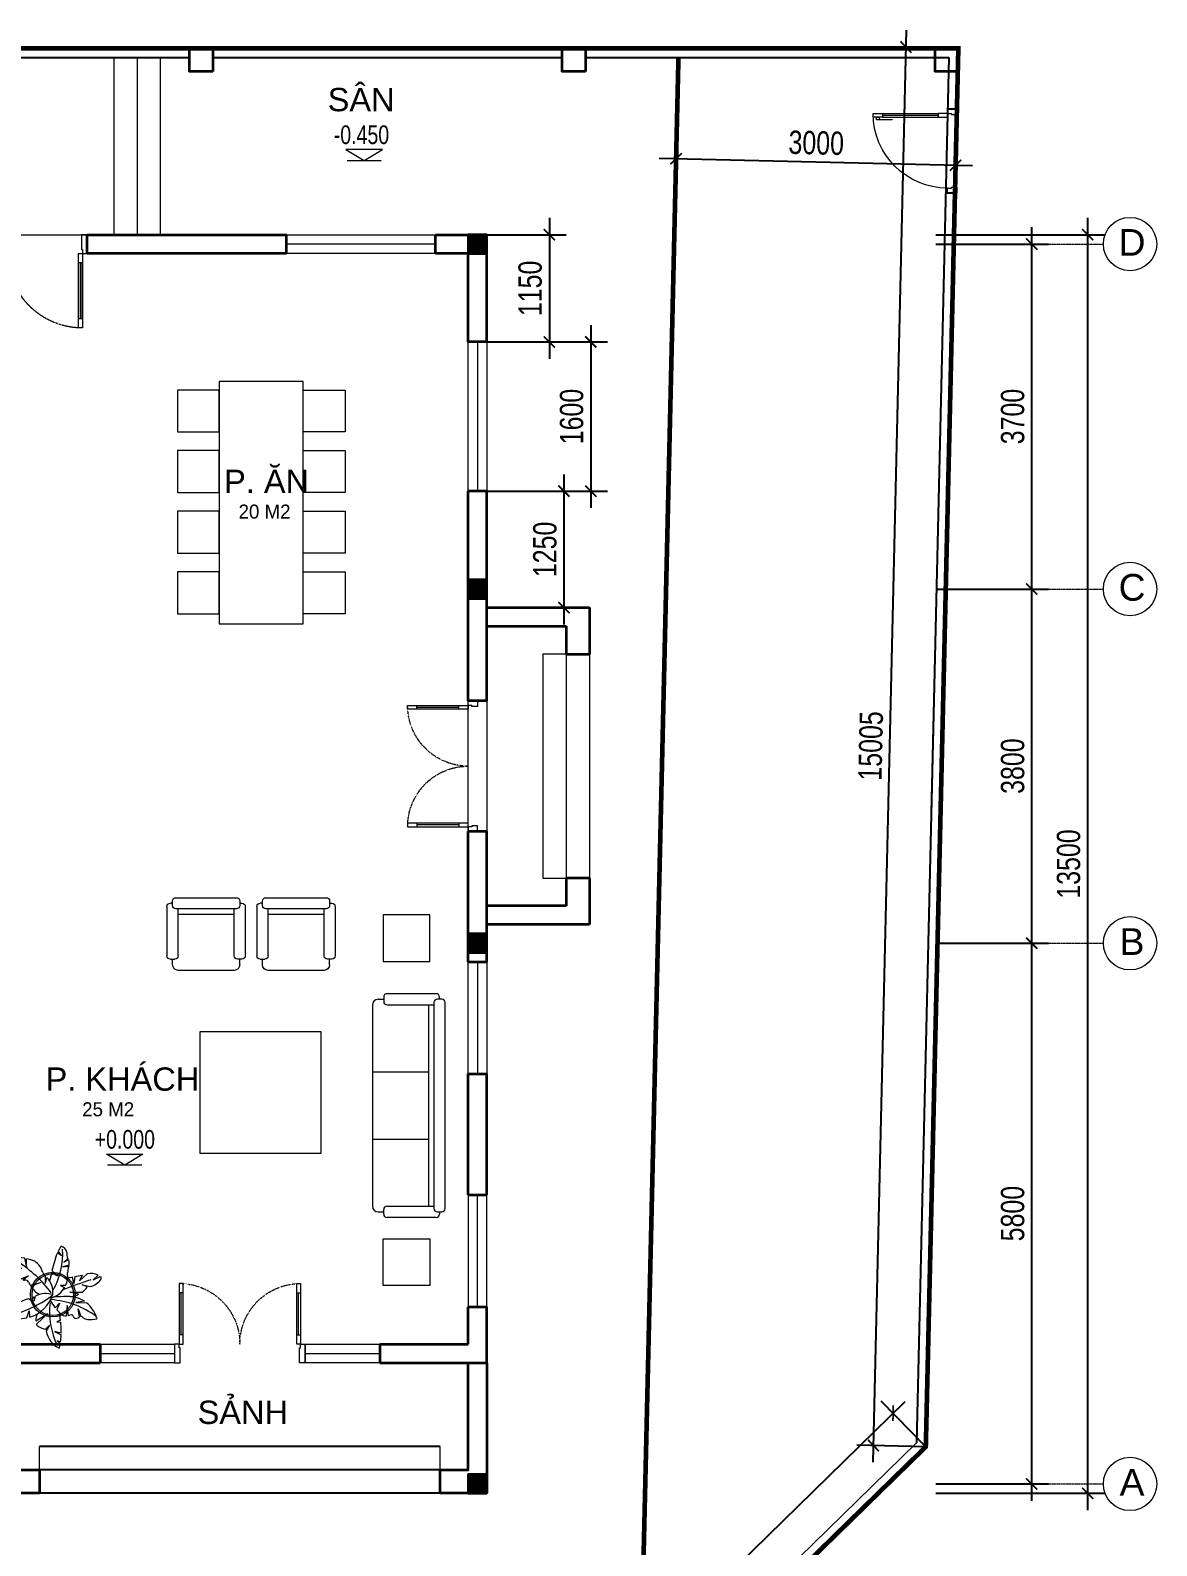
# Model space of a CAD drawing. Header units: millimetres. Extents: x 33748 to 451939, y -263262 to 62681.
# Drawn here: x 190413 to 202499, y -21907 to -5652 of the extents above; entities that cross this region are included whole.
import ezdxf
from ezdxf.enums import TextEntityAlignment as Align

# ---------------------------------------------------------------- set-up
doc = ezdxf.new("R2010")
doc.units = ezdxf.units.MM
doc.header["$PDMODE"] = 98
for name, pattern in [('$AUDIT_BAD_LTYPE2', [0]), ('CENTER', [50.8, 31.75, -6.35, 6.35, -6.35]), ('DASHED', [0.75, 0.5, -0.25]), ('HIDDEN', [0.375, 0.25, -0.125]), ('Xref-VCMT-BT3 - tuong bao$0$HIDDEN', [0.375, 0.25, -0.125])]:
    doc.linetypes.add(name, pattern=pattern)
doc.layers.get('Defpoints').update_dxf_attribs({"color": 202, "lineweight": 13})
for name, color, linetype, lineweight in [('-CENTER', 143, 'CENTER', 13), ('-CONCRETE', 1, 'Continuous', 35), ('-DOOR', 137, 'Continuous', 9), ('-FURNITURE', 46, 'Continuous', 9), ('-KH', 143, 'Continuous', 13), ('-LINE1', 7, 'Continuous', 18), ('-RANH GIOI KHU DAT', 12, 'CENTER', 18), ('-TEXT', 7, 'Continuous', 15), ('-WALL', 4, 'Continuous', 35), ('0_IW9_HATCH', 8, 'Continuous', 18), ('A-Cay', 75, 'Continuous', 5), ('Bighome_khuat', 251, 'DASHED', 5)]:
    doc.layers.add(name, color=color, linetype=linetype, lineweight=lineweight)
for name, color, linetype in [('-HATCH CONCRETE', 54, 'Continuous'), ('12. NET DIM', 9, 'Continuous'), ('SOLO', 7, 'Continuous'), ('TEXT25', 2, 'Continuous')]:
    doc.layers.add(name, color=color, linetype=linetype)
doc.styles.add('1', font='arial.ttf')
doc.styles.add('AVANH', font='', dxfattribs={"width": 0.8})
doc.styles.get("Standard").update_dxf_attribs({"font": 'arial.ttf'})
doc.styles.add('T1', font='', dxfattribs={"height": 200})
doc.styles.get('AVANH').set_extended_font_data('.VnAvantH')
doc.styles.get('T1').set_extended_font_data('VNgeometric Light')
doc.dimstyles.new('C_100A3', dxfattribs={"dimscale": 100, "dimtxt": 2.5, "dimasz": 1.2, "dimexe": 1.8, "dimexo": 0, "dimgap": 0.75, "dimtad": 1, "dimdec": 0, "dimzin": 0, "dimdsep": 46, "dimtxsty": 'AVANH', "dimblk": 'ARCHTICK', "dimcen": 0, "dimdle": 1.8, "dimclrd": 256, "dimclre": 256, "dimclrt": 7, "dimadec": 0, "dimazin": 0, "dimtfac": 0.0001, "dimtdec": 0, "dimtix": 1, "dimtmove": 2, "dimatfit": 3, "dimldrblk": 'ARCHTICK', "dimfxl": 1.8, "dimtolj": 1, "dimtzin": 0, "dimarcsym": 0})

# ---------------------------------------------------------------- blocks, each defined once
blk = doc.blocks.new('_ARCHTICK')
at = {"const_width": 0.15}
blk.add_lwpolyline([(-0.5, -0.5), (0.5, 0.5)], dxfattribs=at)
blk = doc.blocks.new('*D18')
at = {"layer": '12. NET DIM', "lineweight": -2, "transparency": 16777216}
for p, q in [((197335, -7344), (197346, -6849)), ((200334, -7414), (200345, -6919)), ((197162, -7025), (200521, -7103))]:
    blk.add_line(p, q, dxfattribs=at)
at = {"layer": 'Defpoints', "color": 0, "transparency": 16777216}
for p in [(200341, -7099), (197335, -7344), (200334, -7414)]:
    blk.add_point(p, dxfattribs=at)
at = {"layer": '12. NET DIM', "lineweight": -2, "transparency": 16777216, "xscale": 120, "yscale": 120, "zscale": 120}
for p, rotation in [((197342, -7029), 178.6672214114639), ((200341, -7099), 358.6672214114639)]:
    blk.add_blockref('_ARCHTICK', p, dxfattribs=dict(at, rotation=rotation))
at = {"layer": '12. NET DIM', "color": 7, "transparency": 16777216, "insert": (198846, -6860), "char_height": 250, "attachment_point": 5, "rotation": 358.6672, "style": 'AVANH'}
blk.add_mtext('\\A1;3000', dxfattribs=at)
blk = doc.blocks.new('*U49')
for p, q in [((-1310, 550), (-1350, 550)), ((-1330, 100), (-1330, 550)), ((-90, 550), (-50, 550)), ((-70, 100), (-70, 550)), ((-1310, 100), (-1350, 100)), ((-90, 100), (-50, 100))]:
    blk.add_line(p, q)
for points in [[(-1350, 0), (-1310, 0), (-1310, 650), (-1350, 650)], [(-50, 0), (-90, 0), (-90, 650), (-50, 650)], [(-1400, -200), (-1340, -200), (-1340, -40), (-1350, -40), (-1350, 0), (-1400, 0)], [(0, -200), (-60, -200), (-60, -40), (-50, -40), (-50, 0), (0, 0)]]:
    blk.add_lwpolyline(points, close=True)
at = {"linetype": 'HIDDEN', "ltscale": 0.1}
for centre, start, end in [((-1350, 0), 0, 90), ((-50, 0), 90, 180)]:
    blk.add_arc(centre, 650, start, end, dxfattribs=at)
blk = doc.blocks.new('A$Cf08be9d0')
at = {"layer": '-FURNITURE'}
for p, q in [((36, 660), (84, 660)), ((60, 720), (60, 660)), ((2280, 780), (120, 780)), ((840, 780), (840, 180)), ((1560, 780), (1560, 180)), ((2364, 660), (2316, 660)), ((2340, 720), (2340, 660)), ((0, 96), (0, 624)), ((120, 624), (120, 120)), ((2280, 624), (2280, 120)), ((2400, 96), (2400, 624)), ((2280, 180), (120, 180)), ((60, 60), (36, 60)), ((60, 84), (60, 36)), ((2304, 120), (96, 120)), ((96, 0), (2304, 0)), ((2340, 36), (2340, 84)), ((2340, 60), (2364, 60))]:
    blk.add_line(p, q, dxfattribs=at)
for centre, radius, start, end in [((36, 624), 36, 90, 180), ((120, 720), 60, 90, 180), ((84, 624), 36, 0, 90), ((2280, 720), 60, 0, 90), ((2316, 624), 36, 90, 180), ((2364, 624), 36, 0, 90), ((36, 96), 36, 180, 270), ((96, 84), 36, 90, 180), ((96, 36), 36, 180, 270), ((2304, 84), 36, 0, 90), ((2304, 36), 36, 270, 0), ((2364, 96), 36, 270, 0)]:
    blk.add_arc(centre, radius, start, end, dxfattribs=at)
blk = doc.blocks.new('A$Ce56c61a3')
at = {"layer": '-FURNITURE'}
for p, q in [((96, 840), (624, 840)), ((0, 744), (0, 96)), ((84, 780), (36, 780)), ((60, 780), (60, 804)), ((120, 96), (120, 744)), ((624, 720), (120, 720)), ((180, 120), (180, 720)), ((660, 804), (660, 756)), ((720, 780), (660, 780)), ((780, 120), (780, 720)), ((36, 60), (84, 60)), ((60, 60), (60, 36)), ((96, 0), (624, 0)), ((624, 120), (120, 120)), ((660, 36), (660, 84)), ((720, 60), (660, 60))]:
    blk.add_line(p, q, dxfattribs=at)
for centre, radius, start, end in [((96, 804), 36, 90, 180), ((624, 804), 36, 0, 90), ((36, 744), 36, 90, 180), ((84, 744), 36, 0, 90), ((624, 756), 36, 270, 0), ((720, 720), 60, 0, 90), ((36, 96), 36, 180, 270), ((96, 36), 36, 180, 270), ((84, 96), 36, 270, 0), ((624, 84), 36, 0, 90), ((624, 36), 36, 270, 0), ((720, 120), 60, 270, 0)]:
    blk.add_arc(centre, radius, start, end, dxfattribs=at)
blk = doc.blocks.new('*U54')
at = {"color": 251}
blk.add_line((-70, 100), (-70, 700), dxfattribs=at)
for points in [[(-50, 0), (-50, 800), (-90, 800), (-90, 0)], [(-50, 100), (-90, 100), (-90, 700), (-50, 700)], [(-900, -200), (-840, -200), (-840, -40), (-850, -40), (-850, 0), (-900, 0)], [(0, -200), (-60, -200), (-60, -40), (-50, -40), (-50, 0), (0, 0)]]:
    blk.add_lwpolyline(points, close=True)
at = {"layer": 'Bighome_khuat', "linetype": 'Xref-VCMT-BT3 - tuong bao$0$HIDDEN'}
blk.add_arc((-50, 0), 800, 90, 180, dxfattribs=at)
blk = doc.blocks.new('DANH COT')
at = {"layer": '-KH'}
blk.add_line((0, 0), (368, 0), dxfattribs=at)
blk.add_lwpolyline([(379, 118), (-11, 118), (184, 0)], close=True, dxfattribs=at)
blk.add_solid([(184, 0), (184, 118), (379, 118), (184, 0)], dxfattribs=at)
at = {"layer": '-TEXT', "style": '1', "width": 0.75}
blk.add_attdef('CAODO', (-142, 178), '', height=180, dxfattribs=at)
blk = doc.blocks.new('A$C5C575821')
at = {"layer": '-CONCRETE'}
h = blk.add_hatch(color=256, dxfattribs=at)
h.dxf.hatch_style = 1
h.paths.add_polyline_path([(0, 200), (0, 0), (200, 0), (200, 200)])
blk.add_lwpolyline([(0, 0), (200, 0), (200, 200), (0, 200)], close=True, dxfattribs=at)
blk = doc.blocks.new('LUOI M2')
at = {"layer": '-WALL'}
for p in [(-200, 13100), (4500, 13100), (9800, 13100), (-200, 9400), (4500, 9400), (9800, 9400), (-200, 5600), (4500, 5600), (9800, 5600), (-200, -200), (4500, -200), (9800, -200)]:
    blk.add_blockref('A$C5C575821', p, dxfattribs=at)
blk = doc.blocks.new('*D113')
at = {"layer": '12. NET DIM', "lineweight": -2, "transparency": 16777216}
for p, q in [((201158, -21425), (201158, -15265)), ((200130, -15445), (201338, -15445)), ((200130, -21245), (201338, -21245))]:
    blk.add_line(p, q, dxfattribs=at)
at = {"layer": 'Defpoints', "color": 0, "transparency": 16777216}
for p in [(200130, -15445), (201158, -15445), (200130, -21245)]:
    blk.add_point(p, dxfattribs=at)
at = {"layer": '12. NET DIM', "lineweight": -2, "transparency": 16777216, "xscale": 120, "yscale": 120, "zscale": 120}
for p, rotation in [((201158, -15445), 90), ((201158, -21245), 270)]:
    blk.add_blockref('_ARCHTICK', p, dxfattribs=dict(at, rotation=rotation))
at = {"layer": '12. NET DIM', "color": 7, "transparency": 16777216, "insert": (200954, -18345), "char_height": 250, "attachment_point": 5, "rotation": 90, "style": 'AVANH'}
blk.add_mtext('\\A1;5800', dxfattribs=at)
blk = doc.blocks.new('*D114')
at = {"layer": '12. NET DIM', "lineweight": -2, "transparency": 16777216}
for p, q in [((201158, -15625), (201158, -11465)), ((200130, -11645), (201338, -11645)), ((200130, -15445), (201338, -15445))]:
    blk.add_line(p, q, dxfattribs=at)
at = {"layer": 'Defpoints', "color": 0, "transparency": 16777216}
for p in [(200130, -11645), (201158, -11645), (200130, -15445)]:
    blk.add_point(p, dxfattribs=at)
at = {"layer": '12. NET DIM', "lineweight": -2, "transparency": 16777216, "xscale": 120, "yscale": 120, "zscale": 120}
for p, rotation in [((201158, -11645), 90), ((201158, -15445), 270)]:
    blk.add_blockref('_ARCHTICK', p, dxfattribs=dict(at, rotation=rotation))
at = {"layer": '12. NET DIM', "color": 7, "transparency": 16777216, "insert": (200954, -13545), "char_height": 250, "attachment_point": 5, "rotation": 90, "style": 'AVANH'}
blk.add_mtext('\\A1;3800', dxfattribs=at)
blk = doc.blocks.new('*D115')
at = {"layer": '12. NET DIM', "lineweight": -2, "transparency": 16777216}
for p, q in [((201158, -11825), (201158, -7765)), ((200130, -7945), (201338, -7945)), ((200130, -11645), (201338, -11645))]:
    blk.add_line(p, q, dxfattribs=at)
at = {"layer": 'Defpoints', "color": 0, "transparency": 16777216}
for p in [(200130, -7945), (201158, -7945), (200130, -11645)]:
    blk.add_point(p, dxfattribs=at)
at = {"layer": '12. NET DIM', "lineweight": -2, "transparency": 16777216, "xscale": 120, "yscale": 120, "zscale": 120}
for p, rotation in [((201158, -7945), 90), ((201158, -11645), 270)]:
    blk.add_blockref('_ARCHTICK', p, dxfattribs=dict(at, rotation=rotation))
at = {"layer": '12. NET DIM', "color": 7, "transparency": 16777216, "insert": (200954, -9795), "char_height": 250, "attachment_point": 5, "rotation": 90, "style": 'AVANH'}
blk.add_mtext('\\A1;3700', dxfattribs=at)
blk = doc.blocks.new('*D119')
at = {"layer": '12. NET DIM', "lineweight": -2, "transparency": 16777216}
for p, q in [((199456, -21013), (199814, -5652)), ((200370, -5845), (199629, -5828)), ((200021, -20846), (199280, -20829))]:
    blk.add_line(p, q, dxfattribs=at)
at = {"layer": 'Defpoints', "color": 0, "transparency": 16777216}
for p in [(199809, -5832), (200370, -5845), (200021, -20846)]:
    blk.add_point(p, dxfattribs=at)
at = {"layer": '12. NET DIM', "lineweight": -2, "transparency": 16777216, "xscale": 120, "yscale": 120, "zscale": 120}
for p, rotation in [((199809, -5832), 88.66722141146255), ((199460, -20833), 268.6672214114625)]:
    blk.add_blockref('_ARCHTICK', p, dxfattribs=dict(at, rotation=rotation))
at = {"layer": '12. NET DIM', "color": 7, "transparency": 16777216, "insert": (199431, -13328), "char_height": 250, "attachment_point": 5, "rotation": 88.6672, "style": 'AVANH'}
blk.add_mtext('\\A1;15005', dxfattribs=at)
blk = doc.blocks.new('*U120')
at = {"linetype": '$AUDIT_BAD_LTYPE2'}
for p, q in [((70, 100), (70, 700)), ((90, 700), (90, 100))]:
    blk.add_line(p, q, dxfattribs=at)
for points in [[(50, 700), (90, 700), (90, 800), (50, 800), (50, 700)], [(50, 703), (50, 100)], [(50, 100), (90, 100), (90, 0), (50, 0), (50, 100)]]:
    blk.add_lwpolyline(points)
for points in [[(118, 595), (118, 764), (90, 764), (90, 736), (113, 736), (113, 595)], [(0, 0), (50, 0), (50, -40), (60, -40), (60, -100), (0, -100)], [(900, 0), (850, 0), (850, -40), (840, -40), (840, -100), (900, -100)]]:
    blk.add_lwpolyline(points, close=True)
at = {"linetype": '$AUDIT_BAD_LTYPE2', "ltscale": 0.3}
blk.add_arc((50, 0), 800, 0, 90, dxfattribs=at)
blk = doc.blocks.new('*D122')
at = {"layer": '12. NET DIM', "lineweight": -2, "transparency": 16777216}
for p, q in [((194425, -25611), (199799, -20360)), ((200021, -20846), (199544, -20357)), ((194905, -25845), (194428, -25356))]:
    blk.add_line(p, q, dxfattribs=at)
at = {"layer": 'Defpoints', "color": 0, "transparency": 16777216}
for p in [(199670, -20486), (200021, -20846), (194905, -25845)]:
    blk.add_point(p, dxfattribs=at)
at = {"layer": '12. NET DIM', "lineweight": -2, "transparency": 16777216, "xscale": 120, "yscale": 120, "zscale": 120}
for p, rotation in [((199670, -20486), 44.33361046698411), ((194553, -25485), 224.3336104669841)]:
    blk.add_blockref('_ARCHTICK', p, dxfattribs=dict(at, rotation=rotation))
at = {"layer": '12. NET DIM', "color": 7, "transparency": 16777216, "insert": (196969, -22839), "char_height": 250, "attachment_point": 5, "rotation": 44.3336, "style": 'AVANH'}
blk.add_mtext('\\A1;7153', dxfattribs=at)
blk = doc.blocks.new('A$C8aa8c7e6')
at = {"layer": '-FURNITURE'}
for points in [[(542, 1350), (92, 1350), (92, 1800), (542, 1800), (542, 1350)], [(1192, 1350), (742, 1350), (742, 1800), (1192, 1800), (1192, 1350)], [(1842, 1350), (1392, 1350), (1392, 1800), (1842, 1800), (1842, 1350)], [(2492, 1350), (2042, 1350), (2042, 1800), (2492, 1800), (2492, 1350)], [(2600, 1350), (0, 1350), (0, 450), (2600, 450), (2600, 1350)], [(542, 450), (92, 450), (92, 0), (542, 0), (542, 450)], [(1192, 450), (742, 450), (742, 0), (1192, 0), (1192, 450)], [(1842, 450), (1392, 450), (1392, 0), (1842, 0), (1842, 450)], [(2492, 450), (2042, 450), (2042, 0), (2492, 0), (2492, 450)]]:
    blk.add_lwpolyline(points, dxfattribs=at)
blk = doc.blocks.new('mb-cay16')
for p, q in [((-433, 528), (-402, 389)), ((-402, 389), (-403, 519)), ((131, 565), (69, 607)), ((79, 629), (131, 565)), ((231, 524), (166, 464)), ((166, 464), (244, 504)), ((-612, 395), (-475, 368)), ((-475, 368), (-605, 366)), ((-490, 209), (-374, 255)), ((-374, 255), (-461, 192)), ((-113, 139), (-112, 254)), ((76, 249), (-23, 300)), ((-12, 331), (76, 249)), ((247, 422), (149, 395)), ((149, 395), (242, 402)), ((323, 141), (303, 240)), ((334, 245), (323, 141)), ((409, 179), (522, 284)), ((448, 268), (409, 179)), ((693, 264), (615, 197)), ((615, 197), (723, 244)), ((-346, 111), (-191, 154)), ((-191, 154), (-338, 93)), ((-113, 139), (-91, 231)), ((195, 106), (117, 106)), ((117, 106), (180, 78)), ((260, 6), (450, 8)), ((395, -26), (260, 6)), ((532, 87), (448, 120)), ((448, 120), (574, 92)), ((-312, -137), (-374, -96)), ((-312, -77), (-291, -67)), ((-312, -142), (-312, -77)), ((-291, -67), (-286, -129)), ((-286, -129), (-267, -55)), ((36, -233), (100, -165)), ((100, -165), (61, -263)), ((218, -196), (205, -361)), ((237, -357), (218, -196)), ((485, -134), (354, -151)), ((354, -151), (513, -157)), ((-400, -385), (-364, -279)), ((-364, -279), (-356, -378)), ((-262, -431), (-77, -321)), ((-77, -321), (-253, -484)), ((115, -424), (62, -449)), ((62, -449), (119, -456)), ((410, -375), (385, -251)), ((385, -251), (430, -368)), ((-111, -563), (-53, -498)), ((-53, -498), (-105, -588)), ((128, -621), (24, -595)), ((24, -595), (128, -650)), ((120, -758), (65, -741)), ((65, -741), (116, -789))]:
    blk.add_line(p, q)
for centre, radius, start, end in [((672, 341), 659, 146.019, 154.0763), ((103, 601), 111, 7.5431, 78.0474), ((-329, 448), 288, 161.2206, 190.4639), ((-592, -284), 825, 78.825, 90.6697), ((-1567, -1154), 1923, 36.7035, 57.4695), ((-592, -284), 825, 67.6949, 76.7945), ((-446, 225), 304, 15.845, 56.6107), ((-1650, 851), 1718, 342.73, 347.6168), ((-979, 594), 1130, 330.6725, 3.641), ((672, 341), 659, 156.2013, 167.6168), ((371, 601), 160, 174.7063, 208.789), ((129, 455), 123, 344.0084, 22.936), ((-329, 448), 288, 196.4071, 234.1871), ((-65, 333), 91.7, 195.845, 230.5606), ((-339, 0), 339, 47.9514, 50.5606), ((1597, -159), 1682, 164.075, 168.4284), ((1597, -159), 1682, 162.73, 163.0792), ((-120, 252), 347, 335.1428, 8.1671), ((932, 225), 712, 165.6239, 173.8497), ((-317, 3808), 3622, 278.6352, 279.8665), ((932, 225), 712, 164.0084, 164.1101), ((-317, 3808), 3622, 280.3581, 282.1977), ((-317, 3808), 3622, 283.398, 283.5483), ((583, 70), 223, 60.4468, 103.5483), ((710, 220), 32.6, 323.1477, 55.438), ((-428, 307), 116, 233.2325, 237.5887), ((-428, 307), 116, 255.929, 267.091), ((-423, 137), 55.6, 24.2055, 101.4054), ((21, 337), 432, 204.2055, 211.5513), ((21, 337), 432, 213.4357, 237.8387), ((-339, 0), 339, 354.6008, 42.9255), ((-120, 252), 347, 286.6838, 329.891), ((2154, -4834), 5268, 107.3413, 112.3058), ((222, 322), 389, 305.9962, 321.846), ((501, 377), 294, 284.4707, 323.1477), ((-116, -923), 867, 107.2231, 135.0207), ((-1002, 1224), 1607, 281.5143, 307.8151), ((-514, 139), 540, 287.0409, 341.5638), ((-107, -353), 338, 71.7274, 118.1939), ((1131, -297), 1182, 173.2497, 205.5927), ((808, 380), 986, 210.5659, 218.4214), ((-127, -1432), 1327, 53.4555, 85.594), ((376, -5410), 5352, 91.6804, 93.9771), ((233, -520), 459, 57.0713, 91.6804), ((222, 322), 389, 277.7731, 296.4251), ((233, -520), 459, 17.5149, 52.2403), ((-695, -345), 48.9, 135.0207, 258.407), ((-570, 293), 699, 259.5557, 284.077), ((-28, -420), 234, 157.0771, 182.7473), ((808, 380), 986, 220.6948, 225.7556), ((205, -352), 101, 159.0815, 190.5201), ((-1182, -610), 1311, 8.17, 10.5201), ((-1182, -610), 1311, 1.7556, 6.7346), ((205, -239), 122, 225.7556, 269.9757), ((205, -239), 122, 285.2069, 289.7369), ((544, -1184), 882, 107.1013, 109.7369), ((290, -359), 18.4, 357.8128, 107.1013), ((341, -361), 32.2, 177.8128, 248.0461), ((357, -321), 74.9, 248.0461, 310.8614), ((432, -409), 40.5, 122.9882, 130.8614), ((432, -409), 40.5, 45.3238, 92.9093), ((541, -299), 114, 225.3238, 268.3174), ((560, 349), 762, 268.3174, 278.1257), ((666, -393), 12.2, 278.1257, 73.0687), ((-197, -468), 57.9, 196.0589, 237.7317), ((-28, -420), 234, 195.99, 196.0589), ((-51, -236), 332, 237.7317, 259.8031), ((272, -512), 385, 191.4146, 242.8877), ((-875, -604), 1004, 351.2018, 357.3602), ((-875, -604), 1004, 358.99, 1.9297), ((-875, -604), 1004, 345.5239, 349.5865)]:
    blk.add_arc(centre, radius, start, end)
blk = doc.blocks.new('*U430')
for p, q in [((-1310, 550), (-1350, 550)), ((-1330, 100), (-1330, 550)), ((-90, 550), (-50, 550)), ((-70, 100), (-70, 550)), ((-1310, 100), (-1350, 100)), ((-90, 100), (-50, 100))]:
    blk.add_line(p, q)
for points in [[(-1350, 0), (-1310, 0), (-1310, 650), (-1350, 650)], [(-50, 0), (-90, 0), (-90, 650), (-50, 650)], [(-1400, -100), (-1340, -100), (-1340, -40), (-1350, -40), (-1350, 0), (-1400, 0)], [(0, -100), (-60, -100), (-60, -40), (-50, -40), (-50, 0), (0, 0)]]:
    blk.add_lwpolyline(points, close=True)
at = {"linetype": 'HIDDEN', "ltscale": 0.1}
for centre, start, end in [((-1350, 0), 0, 90), ((-50, 0), 90, 180)]:
    blk.add_arc(centre, 650, start, end, dxfattribs=at)
blk = doc.blocks.new('*D436')
at = {"layer": '12. NET DIM', "lineweight": -2, "transparency": 16777216}
for p, q in [((201758, -21525), (201758, -7665)), ((200130, -7845), (201938, -7845)), ((200130, -21345), (201938, -21345))]:
    blk.add_line(p, q, dxfattribs=at)
at = {"layer": 'Defpoints', "color": 0, "transparency": 16777216}
for p in [(200130, -7845), (201758, -7845), (200130, -21345)]:
    blk.add_point(p, dxfattribs=at)
at = {"layer": '12. NET DIM', "lineweight": -2, "transparency": 16777216, "xscale": 120, "yscale": 120, "zscale": 120}
for p, rotation in [((201758, -7845), 90), ((201758, -21345), 270)]:
    blk.add_blockref('_ARCHTICK', p, dxfattribs=dict(at, rotation=rotation))
at = {"layer": '12. NET DIM', "color": 7, "transparency": 16777216, "insert": (201554, -14595), "char_height": 250, "attachment_point": 5, "rotation": 90, "style": 'AVANH'}
blk.add_mtext('\\A1;13500', dxfattribs=at)
blk = doc.blocks.new('*D828')
at = {"layer": '-HATCH CONCRETE', "lineweight": -2, "transparency": 16777216}
for p, q in [((196427, -8815), (196427, -10775)), ((195312, -8995), (196607, -8995)), ((195312, -10595), (196607, -10595))]:
    blk.add_line(p, q, dxfattribs=at)
at = {"layer": 'Defpoints', "color": 0, "transparency": 16777216}
for p in [(195312, -8995), (195312, -10595), (196427, -10595)]:
    blk.add_point(p, dxfattribs=at)
at = {"layer": '-HATCH CONCRETE', "lineweight": -2, "transparency": 16777216, "xscale": 120, "yscale": 120, "zscale": 120}
for p, rotation in [((196427, -8995), 90), ((196427, -10595), 270)]:
    blk.add_blockref('_ARCHTICK', p, dxfattribs=dict(at, rotation=rotation))
at = {"layer": '-HATCH CONCRETE', "color": 7, "transparency": 16777216, "insert": (196222, -9795), "char_height": 250, "attachment_point": 5, "rotation": 90, "style": 'AVANH'}
blk.add_mtext('\\A1;1600', dxfattribs=at)
blk = doc.blocks.new('ARCHTICK')
at = {"color": 0, "linetype": 'ByBlock', "const_width": 0.15}
blk.add_lwpolyline([(-0.5, -0.5), (0.5, 0.5)], dxfattribs=at)
blk = doc.blocks.new('*D829')
at = {"layer": '-HATCH CONCRETE', "lineweight": -2, "transparency": 16777216}
for p, q in [((195982, -7665), (195982, -9175)), ((195312, -7845), (196162, -7845)), ((195312, -8995), (196162, -8995))]:
    blk.add_line(p, q, dxfattribs=at)
at = {"layer": 'Defpoints', "color": 0, "transparency": 16777216}
for p in [(195312, -7845), (195312, -8995), (195982, -8995)]:
    blk.add_point(p, dxfattribs=at)
at = {"layer": '-HATCH CONCRETE', "lineweight": -2, "transparency": 16777216, "xscale": 120, "yscale": 120, "zscale": 120}
for p, rotation in [((195982, -7845), 90), ((195982, -8995), 270)]:
    blk.add_blockref('_ARCHTICK', p, dxfattribs=dict(at, rotation=rotation))
at = {"layer": '-HATCH CONCRETE', "color": 7, "transparency": 16777216, "insert": (195777, -8420), "char_height": 250, "attachment_point": 5, "rotation": 90, "style": 'AVANH'}
blk.add_mtext('\\A1;1150', dxfattribs=at)
blk = doc.blocks.new('*D830')
at = {"layer": '-HATCH CONCRETE', "lineweight": -2, "transparency": 16777216}
for p, q in [((196139, -10415), (196139, -12025)), ((195312, -10595), (196319, -10595)), ((195676, -11845), (196319, -11845))]:
    blk.add_line(p, q, dxfattribs=at)
at = {"layer": 'Defpoints', "color": 0, "transparency": 16777216}
for p in [(195312, -10595), (195676, -11845), (196139, -11845)]:
    blk.add_point(p, dxfattribs=at)
at = {"layer": '-HATCH CONCRETE', "lineweight": -2, "transparency": 16777216, "xscale": 120, "yscale": 120, "zscale": 120}
for p, rotation in [((196139, -10595), 90), ((196139, -11845), 270)]:
    blk.add_blockref('_ARCHTICK', p, dxfattribs=dict(at, rotation=rotation))
at = {"layer": '-HATCH CONCRETE', "color": 7, "transparency": 16777216, "insert": (195935, -11220), "char_height": 250, "attachment_point": 5, "rotation": 90, "style": 'AVANH'}
blk.add_mtext('\\A1;1250', dxfattribs=at)

msp = doc.modelspace()

# ---------------------------------------------------------------- linework, layer by layer
at = {"layer": '-CENTER', "ltscale": 0.1}
for p, q in [((200130.2, -7944.8), (201926, -7944.8)), ((200130.2, -11645.1), (201926, -11645.1)), ((200130.2, -15445.1), (201926, -15445.1)), ((200130.2, -21245.1), (201926, -21245.1))]:
    msp.add_line(p, q, dxfattribs=at)
at = {"layer": '-CONCRETE', "color": 180, "linetype": 'HIDDEN', "ltscale": 10, "const_width": 50}
msp.add_lwpolyline([(197367.3, -5944.8), (196906.6, -25746.7)], dxfattribs=at)
at = {"layer": '-DOOR'}
for points in [[(190011.6, -7844.8), (191021.6, -7844.8)], [(194761.6, -7944.8), (193161.6, -7944.8)], [(195211.9, -8994.8), (195211.9, -10594.9)], [(195111.9, -12845.1), (195311.9, -12845.1)], [(195111.9, -14245.1), (195311.9, -14245.1)], [(195211.9, -15645.1), (195211.9, -16845.1)], [(195211.9, -19345.1), (195211.9, -18145.1)], [(191161.8, -19845.1), (191961.8, -19845.1)], [(193361.8, -19845.1), (194161.8, -19845.1)]]:
    msp.add_lwpolyline(points, dxfattribs=at)
for points in [[(193161.6, -7844.8), (194761.6, -7844.8), (194761.6, -8044.8), (193161.6, -8044.8)], [(195311.9, -10594.9), (195111.9, -10594.9), (195111.9, -8994.8), (195311.9, -8994.8)], [(195111.9, -12845.1), (195311.9, -12845.1), (195311.9, -14245.1), (195111.9, -14245.1)], [(195311.9, -16845.1), (195111.9, -16845.1), (195111.9, -15645.1), (195311.9, -15645.1)], [(195311.9, -18145.1), (195111.9, -18145.1), (195111.9, -19345.1), (195311.9, -19345.1)], [(191961.8, -19945.1), (191161.8, -19945.1), (191161.8, -19745.1), (191961.8, -19745.1)], [(193361.8, -19745.1), (194161.8, -19745.1), (194161.8, -19945.1), (193361.8, -19945.1)]]:
    msp.add_lwpolyline(points, close=True, dxfattribs=at)
at = {"layer": '-FURNITURE'}
for points in [[(194699.8, -15640.5), (194699.8, -15140.5), (194199.8, -15140.5), (194199.8, -15640.5)], [(192233.5, -17696.5), (193533.5, -17696.5), (193533.5, -16396.5), (192233.5, -16396.5)], [(194699.8, -18615.4), (194699.8, -19115.4), (194199.8, -19115.4), (194199.8, -18615.4)]]:
    msp.add_lwpolyline(points, close=True, dxfattribs=at)
at = {"layer": '-KH'}
for centre in [(202212.4, -7944.8), (202212.4, -11645.1), (202212.4, -15445.1), (202212.4, -21245.1)]:
    msp.add_circle(centre, 286.3, dxfattribs=at)
at = {"layer": '-LINE1'}
for p, q in [((196161.9, -12345.1), (196161.9, -14745.1)), ((196411.9, -12345.1), (196411.9, -14745.1))]:
    msp.add_line(p, q, dxfattribs=at)
for points in [[(191311.6, -7844.8), (191311.6, -5944.8)], [(191561.6, -7844.8), (191561.6, -5944.8)], [(191811.6, -7844.8), (191811.6, -5944.8)], [(196161.9, -12345.1), (195911.9, -12345.1), (195911.9, -14745.1), (196161.9, -14745.1)], [(194111.9, -25744.8), (194864.4, -25744.8), (199922.4, -20803.1)], [(190511.6, -21345.1), (190511.6, -20845.1)], [(194811.9, -21345.1), (194811.9, -20845.1)]]:
    msp.add_lwpolyline(points, dxfattribs=at)
at = {"layer": '-RANH GIOI KHU DAT', "linetype": 'HIDDEN', "ltscale": 10, "const_width": 50}
msp.add_lwpolyline([(183111.9, -5844.8), (200370.4, -5844.8), (200021.4, -20846.1), (194905.1, -25844.8), (183111.9, -25844.8), (183111.9, -5844.8)], dxfattribs=at)
at = {"layer": '-WALL'}
for p, q in [((191021.6, -7844.8), (193161.6, -7844.8)), ((193161.6, -8044.8), (193161.6, -7844.8)), ((194761.6, -8044.8), (194761.6, -7844.8)), ((194761.6, -7844.8), (195311.9, -7844.8)), ((195311.9, -8994.8), (195311.9, -7844.8)), ((193161.6, -8044.8), (191021.6, -8044.8)), ((195111.9, -8044.8), (194761.6, -8044.8)), ((195111.9, -8994.8), (195111.9, -8044.8)), ((195311.9, -8994.8), (195111.9, -8994.8)), ((195111.9, -12845.1), (195111.9, -10594.9)), ((195311.9, -12845.1), (195311.9, -10594.9)), ((195311.9, -11845.1), (196411.9, -11845.1)), ((196411.9, -11845.1), (196411.9, -12345.1)), ((195311.9, -12045.1), (196161.9, -12045.1)), ((196161.9, -12045.1), (196161.9, -12345.1)), ((196161.9, -12345.1), (196411.9, -12345.1)), ((195311.9, -12845.1), (195111.9, -12845.1)), ((195111.9, -15645.1), (195111.9, -14245.1)), ((195311.9, -14245.1), (195111.9, -14245.1)), ((195311.9, -15645.1), (195311.9, -14245.1)), ((196411.9, -14745.1), (196161.9, -14745.1)), ((196161.9, -14745.1), (196161.9, -15045.1)), ((196411.9, -14745.1), (196411.9, -15245.1)), ((196161.9, -15045.1), (195311.9, -15045.1)), ((196411.9, -15245.1), (195311.9, -15245.1)), ((195111.9, -18145.1), (195111.9, -16845.1)), ((195311.9, -18145.1), (195311.9, -16845.1)), ((195111.9, -19745.1), (195111.9, -19345.1)), ((195311.9, -19945.1), (195311.9, -19345.1)), ((190011.6, -19745.1), (191161.8, -19745.1)), ((191161.8, -19745.1), (191161.8, -19945.1)), ((194161.8, -19745.1), (195111.9, -19745.1)), ((194161.8, -19745.1), (194161.8, -19945.1)), ((190011.6, -19945.1), (191161.8, -19945.1)), ((194161.8, -19945.1), (195311.9, -19945.1))]:
    msp.add_line(p, q, dxfattribs=at)
for points in [[(192370.4, -6094.8), (192120.4, -6094.8), (192120.4, -5844.8), (192370.4, -5844.8)], [(196370.4, -6094.8), (196120.4, -6094.8), (196120.4, -5844.8), (196370.4, -5844.8)], [(200370.4, -6094.8), (200120.4, -6094.8), (200120.4, -5844.8), (200370.4, -5844.8)], [(190511.6, -21345.1), (190011.6, -21345.1), (190011.6, -21095.1), (190511.6, -21095.1)]]:
    msp.add_lwpolyline(points, close=True, dxfattribs=at)
for points in [[(191021.6, -8044.8), (191021.6, -7844.8)], [(195311.9, -10594.9), (195111.9, -10594.9)], [(195111.9, -15645.1), (195311.9, -15645.1)], [(195111.9, -16845.1), (195311.9, -16845.1)], [(195111.9, -18145.1), (195311.9, -18145.1)], [(195111.9, -19345.1), (195311.9, -19345.1)], [(195311.9, -19945.1), (195311.9, -21345.1), (194811.9, -21345.1), (194811.9, -21095.1), (195111.9, -21095.1), (195111.9, -19945.1)]]:
    msp.add_lwpolyline(points, dxfattribs=at)
at = {"layer": '0_IW9_HATCH'}
msp.add_line((200079.6, -14044.8), (200224.1, -7834.5), dxfattribs=at)
at = {"layer": 'A-Cay'}
for radius in [239.9, 223.1]:
    msp.add_circle((190654.4, -19214.2), radius, dxfattribs=at)
at = {"layer": 'SOLO'}
for p, q in [((188370.4, -5944.8), (192120.4, -5944.8)), ((192370.4, -5944.8), (196120.4, -5944.8)), ((196370.4, -5944.8), (200268.1, -5944.8)), ((200268.1, -5944.8), (199922.4, -20803.1)), ((200255.3, -6494), (200355.3, -6496.3)), ((200234.4, -7393.8), (200334.4, -7396.1)), ((194811.9, -20845.1), (190511.6, -20845.1)), ((194811.9, -21095.1), (190511.6, -21095.1)), ((194811.9, -21345.1), (190511.6, -21345.1))]:
    msp.add_line(p, q, dxfattribs=at)

# ---------------------------------------------------------------- block references
at = {"layer": '-CONCRETE'}
msp.add_blockref('LUOI M2', (185311.9, -21145.1), dxfattribs=at)
at = {"layer": '-DOOR', "xscale": -1}
for name, p, rotation in [('*U120', (200255.3, -6494), 90), ('*U54', (191021.6, -8044.8), 180), ('*U430', (195111.9, -14245.1), 90)]:
    msp.add_blockref(name, p, dxfattribs=dict(at, rotation=rotation))
msp.add_blockref('*U49', (191961.8, -19745.1), dxfattribs=at)
at = {"layer": '-FURNITURE'}
for name, p, rotation in [('A$C8aa8c7e6', (191990.9, -9418.2), 270), ('A$Cf08be9d0', (194864.5, -18385.9), 90.00000000000001)]:
    msp.add_blockref(name, p, dxfattribs=dict(at, rotation=rotation))
at = {"layer": '-FURNITURE', "xscale": -1, "rotation": 90}
for p in [(192719.7, -14956), (193684.5, -14956)]:
    msp.add_blockref('A$Ce56c61a3', p, dxfattribs=at)
at = {"layer": '-WALL'}
ref = msp.add_blockref('DANH COT', (193811.3, -7050), dxfattribs=at)
ref.add_attrib('CAODO', '-0.450', (193669.2, -6872), dxfattribs={"layer": '-TEXT', "height": 200, "style": '1', "width": 0.75})
ref = msp.add_blockref('DANH COT', (191610.6, -17826.3), dxfattribs=dict(at, xscale=-1))
ref.add_attrib('CAODO', '+0.000', (191104.2, -17648.4), dxfattribs={"layer": '-TEXT', "height": 200, "style": '1', "width": 0.75})
at = {"layer": 'A-Cay', "xscale": 0.7, "yscale": 0.7, "zscale": 0.7}
msp.add_blockref('mb-cay16', (190655.4, -19191.9), dxfattribs=at)

# ---------------------------------------------------------------- texts
at = {"layer": '-TEXT', "color": 2}
for s, p in [('SÂN', (193603.7, -6519.8)), ('P. ĂN', (192492.3, -10615.6)), ('P. KHÁCH', (190577.2, -17027.2)), ('SẢNH', (192208.1, -20601.6))]:
    msp.add_text(s, height=250, dxfattribs=at).set_placement(p)
at = {"layer": '-TEXT', "color": 2, "style": '1'}
for s, p in [('D', (202234.2, -7926.7)), ('C', (202234.2, -11627)), ('B', (202234.2, -15427)), ('A', (202234.2, -21227))]:
    msp.add_text(s, height=286.3, dxfattribs=at).set_placement(p, align=Align.MIDDLE_CENTER)
at = {"layer": 'TEXT25', "style": 'T1'}
for s, rotation, p in [('20 M2', 360, (192647.6, -10889.3)), ('25 M2', 0, (190969.9, -17300.9))]:
    msp.add_text(s, height=150, rotation=rotation, dxfattribs=at).set_placement(p)

# ---------------------------------------------------------------- dimensions: what is measured, and where the dimension line sits
at = {"layer": '-HATCH CONCRETE'}
for base, p1, p2, picture, middle in [((195981.6, -8994.8), (195311.9, -7844.8), (195311.9, -8994.8), '*D829', (195777.3, -8419.8)), ((196426.6, -10594.9), (195311.9, -8994.8), (195311.9, -10594.9), '*D828', (196222.4, -9794.8)), ((196139.4, -11845.1), (195311.9, -10594.9), (195675.9, -11845.1), '*D830', (195935.1, -11220))]:
    dim = msp.add_linear_dim(base=base, p1=p1, p2=p2, angle=90, dimstyle='C_100A3', override={"dimldrblk": 'ARCHTICK'}, dxfattribs=at)
    dim.commit()
    dim.dimension.update_dxf_attribs({"geometry": picture, "text_midpoint": middle})
at = {"layer": '12. NET DIM'}
for p1, p2, distance, picture, middle in [((200021.4, -20846.1), (200370.4, -5844.8), 561.2, '*D119', (199430.6, -13327.6)), ((197334.8, -7344.1), (200333.9, -7413.9), 315, '*D18', (198846.4, -6859.8)), ((194905.1, -25844.8), (200021.4, -20846.1), 503.2, '*D122', (196968.8, -22839.4))]:
    dim = msp.add_aligned_dim(p1=p1, p2=p2, distance=distance, dimstyle='C_100A3', dxfattribs=at)
    dim.commit()
    dim.dimension.update_dxf_attribs({"geometry": picture, "text_midpoint": middle})
for base, p1, p2, picture, middle in [((201757.9, -7844.8), (200130.2, -21345.1), (200130.2, -7844.8), '*D436', (201553.6, -14594.9)), ((201157.9, -7944.8), (200130.2, -11645.1), (200130.2, -7944.8), '*D115', (200953.6, -9794.9)), ((201157.9, -11645.1), (200130.2, -15445.1), (200130.2, -11645.1), '*D114', (200953.6, -13545.1)), ((201157.9, -15445.1), (200130.2, -21245.1), (200130.2, -15445.1), '*D113', (200953.6, -18345.1))]:
    dim = msp.add_linear_dim(base=base, p1=p1, p2=p2, angle=90, dimstyle='C_100A3', dxfattribs=at)
    dim.commit()
    dim.dimension.update_dxf_attribs({"geometry": picture, "text_midpoint": middle})

doc.saveas('drawing.dxf')
